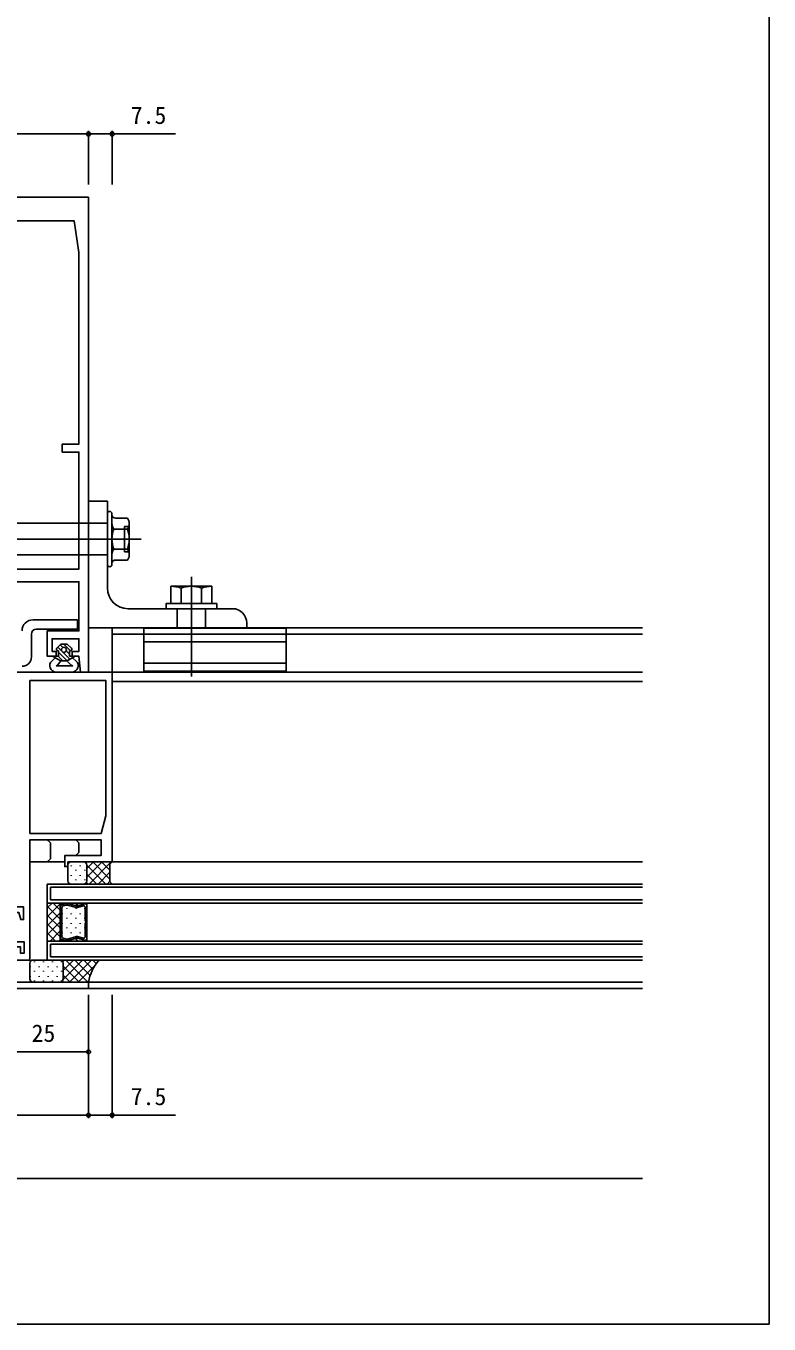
# Model space of a CAD drawing. Units: millimetres, scale not verified. Extents: x -960 to 961, y -419 to 416.
# Drawn here: x 725.9 to 960.6, y -418.7 to -8.6 of the extents above; entities that cross this region are included whole.
import ezdxf
from ezdxf.enums import TextEntityAlignment as Align

# ---------------------------------------------------------------- set-up
doc = ezdxf.new("R2010")
doc.units = ezdxf.units.MM
doc.header["$LTSCALE"] = 2
for name, color, linetype in [('0-2_YKK_11', 7, 'Continuous'), ('0-4_YKK_12', 2, 'Continuous'), ('0-5_YKK_13', 4, 'Continuous'), ('0-7_YKK_D', 6, 'Continuous'), ('0-8_YKK_ZWAK', 7, 'Continuous')]:
    doc.layers.add(name, color=color, linetype=linetype)
doc.styles.add('ＭＳ ゴシック', font='')
doc.styles.get('ＭＳ ゴシック').set_extended_font_data('MS Gothic')

msp = doc.modelspace()

# ---------------------------------------------------------------- linework, layer by layer
at = {"layer": '0-2_YKK_11'}
msp.add_line((739.1, -272.7), (753.1, -272.7), dxfattribs=at)
for points in [[(685.6, -62.7), (745.6, -62.7), (745.6, -212.7), (743.1, -212.7), (742.6, -207.7), (740.4, -207.7), (740.4, -206.2), (742.6, -206.2), (742.6, -202.2), (734.1, -202.2), (734.1, -206.2), (735.4, -206.2), (735.4, -207.7), (732.6, -207.7), (732.6, -199.7), (742.6, -199.7), (742.6, -184.2), (688.6, -184.2)], [(753.1, -272.7), (753.1, -212.7), (720.6, -212.7)], [(722.9, -303.7), (727.1, -303.7), (727.1, -265.7), (749.6, -265.7), (749.6, -270.7), (738.1, -270.7), (738.1, -274.2), (739.1, -274.2), (739.1, -272.7)]]:
    msp.add_lwpolyline(points, dxfattribs=at)
for points in [[(688.6, -80.2), (688.6, -140.7), (693.9, -140.7), (693.9, -143.2), (688.6, -143.2), (688.6, -180.2), (742.6, -180.2), (742.6, -143.2), (737.3, -143.2), (737.3, -140.7), (742.6, -140.7), (742.6, -80.2), (741.1, -70.2), (690.1, -70.2)], [(727.1, -215.4), (727.1, -263.7), (749.6, -263.7), (751.1, -258.102), (751.1, -215.4)], [(720.6, -312.7), (720.6, -286.9), (725.1, -286.9), (725.1, -290.9), (724.2, -290.9), (723.611, -288.7), (722.6, -288.7), (722.6, -298), (725.3, -298), (725.3, -301.5), (724.1, -301.5), (724.1, -299.5), (722.6, -299.5), (722.6, -310.7), (745.6, -310.7), (745.6, -312.7)]]:
    msp.add_lwpolyline(points, close=True, dxfattribs=at)
at = {"layer": '0-4_YKK_12'}
for p, q in [((753.1, -198.7), (753.1, -212.7)), ((753.1, -198.7), (920.6, -198.7)), ((753.1, -200.7), (920.6, -200.7)), ((752.8, -212.7), (920.6, -212.7)), ((753.1, -215.7), (920.6, -215.7)), ((752.8, -272.7), (920.6, -272.7)), ((732.6, -279.7), (732.6, -285.7)), ((732.6, -279.7), (920.6, -279.7)), ((733.6, -280.7), (733.6, -284.7)), ((733.6, -280.7), (920.6, -280.7)), ((732.6, -285.7), (732.6, -297.7)), ((736.7, -285.7), (732.6, -285.7)), ((732.6, -285.7), (920.6, -285.7)), ((734.141, -285.7), (732.6, -287.241)), ((736.7, -285.97), (732.6, -290.069)), ((732.6, -286.648), (736.7, -290.748)), ((733.6, -284.7), (920.6, -284.7)), ((734.48, -285.7), (736.699, -287.919)), ((736.7, -296.677), (736.699, -286.728)), ((736.7, -285.7), (745.099, -285.7)), ((736.7, -297.7), (736.7, -285.7)), ((736.7, -297.7), (736.7, -285.7)), ((736.7, -286.714), (736.7, -286.743)), ((737.008, -285.7), (737.436, -286.128)), ((737.089, -286.221), (738.663, -285.799)), ((738.663, -285.799), (737.089, -286.221)), ((738.664, -286.342), (737.614, -286.624)), ((738.935, -285.799), (741.814, -286.57)), ((741.814, -286.57), (738.935, -285.799)), ((741.814, -287.113), (738.935, -286.342)), ((739.253, -285.7), (739.505, -285.951)), ((741.498, -285.7), (742.308, -286.51)), ((742.085, -286.57), (744.438, -285.939)), ((744.438, -285.939), (742.085, -286.57)), ((743.913, -286.623), (742.085, -287.113)), ((743.743, -285.7), (744.079, -286.035)), ((745.099, -285.7), (745.099, -297.7)), ((745.099, -286.454), (745.099, -286.438)), ((745.099, -286.446), (745.099, -291.439)), ((736.699, -288.798), (732.6, -292.898)), ((732.6, -289.476), (736.7, -293.576)), ((737.224, -287.131), (737.225, -296.274)), ((737.333, -289.183), (737.333, -288.983)), ((738.748, -287.568), (738.748, -287.368)), ((738.748, -290.598), (738.748, -290.398)), ((740.163, -289.183), (740.163, -288.983)), ((741.578, -287.568), (741.578, -287.368)), ((741.578, -290.598), (741.578, -290.398)), ((742.993, -289.183), (742.993, -288.983)), ((744.408, -287.568), (744.408, -287.368)), ((744.408, -290.598), (744.408, -290.398)), ((744.574, -291.439), (744.574, -287.13)), ((736.7, -291.626), (732.6, -295.726)), ((732.6, -292.305), (736.7, -296.405)), ((732.6, -295.133), (735.166, -297.7)), ((736.7, -294.455), (733.454, -297.7)), ((737.333, -292.213), (737.333, -292.013)), ((737.333, -295.243), (737.333, -295.043)), ((738.748, -293.628), (738.748, -293.428)), ((740.163, -292.213), (740.163, -292.013)), ((740.163, -295.243), (740.163, -295.043)), ((741.578, -293.628), (741.578, -293.428)), ((742.993, -292.213), (742.993, -292.013)), ((742.993, -295.243), (742.993, -295.043)), ((744.408, -293.628), (744.408, -293.428)), ((745.099, -291.439), (744.574, -291.439)), ((744.575, -291.964), (745.1, -291.964)), ((744.575, -296.274), (744.575, -291.964)), ((745.1, -291.964), (745.1, -296.958)), ((732.6, -297.7), (736.7, -297.7)), ((732.6, -297.7), (732.6, -303.7)), ((732.6, -297.7), (920.6, -297.7)), ((733.6, -298.7), (733.6, -302.7)), ((733.6, -298.7), (920.6, -298.7)), ((736.7, -297.283), (736.283, -297.7)), ((736.7, -296.686), (736.7, -296.657)), ((745.099, -297.7), (736.7, -297.7)), ((738.664, -297.601), (737.089, -297.179)), ((738.664, -297.606), (737.089, -297.184)), ((737.325, -297.242), (737.783, -297.7)), ((737.614, -296.781), (738.664, -297.062)), ((738.935, -297.062), (741.814, -296.291)), ((741.814, -296.83), (738.935, -297.601)), ((741.814, -296.834), (738.935, -297.606)), ((738.935, -297.062), (738.935, -297.062)), ((738.935, -297.062), (738.935, -297.062)), ((739.719, -297.391), (740.028, -297.7)), ((741.489, -296.916), (742.273, -297.7)), ((742.085, -296.291), (743.914, -296.781)), ((744.439, -297.46), (742.085, -296.83)), ((744.439, -297.465), (742.085, -296.834)), ((744.219, -297.401), (744.518, -297.7)), ((745.099, -296.945), (745.099, -296.961)), ((733.6, -302.7), (920.6, -302.7)), ((732.6, -303.7), (920.6, -303.7)), ((745.3, -310.7), (920.6, -310.7)), ((745.3, -310.7), (920.6, -310.7)), ((745.6, -312.7), (920.6, -312.7))]:
    msp.add_line(p, q, dxfattribs=at)
for points in [[(736.7, -286.714), (736.7, -285.7), (745.099, -285.7), (745.099, -286.438)], [(736.7, -296.686), (736.7, -297.7), (745.099, -297.7), (745.099, -296.961)]]:
    msp.add_lwpolyline(points, dxfattribs=at)
for centre, start, end in [((737.224, -286.728), 105.00383, 180.00177), ((737.224, -286.728), 105.0037, 178.42023), ((737.224, -286.728), 178.42023, 181.58337), ((737.749, -287.131), 105.00383, 180.00177), ((738.799, -286.306), 75.00375, 105.00407), ((738.799, -286.306), 75.0037, 105.0037), ((738.799, -286.849), 75.00396, 105.00344), ((741.949, -286.063), 255.0037, 285.00412), ((741.949, -286.063), 255.0037, 285.00372), ((744.049, -287.13), 0.00379, 105.00368), ((744.574, -286.446), 0.00183, 105.00368), ((744.574, -286.446), 0.88944, 105.00372), ((744.574, -286.446), 359.11417, 0.88944), ((741.949, -286.606), 255.00307, 285.00432), ((737.224, -296.677), 180.029, 255.01008), ((737.225, -296.672), 178.42023, 181.58337), ((737.225, -296.672), 181.58337, 254.9999), ((737.749, -296.274), 180.03815, 255.00666), ((738.8, -296.555), 255.00016, 284.99965), ((738.8, -297.094), 254.9999, 284.9999), ((738.8, -297.098), 254.99953, 284.99985), ((738.8, -296.555), 284.03804, 284.47126), ((738.8, -296.555), 284.47126, 284.82879), ((738.8, -296.555), 284.82879, 284.88333), ((738.8, -296.555), 284.93315, 284.98228), ((738.8, -296.555), 284.93322, 284.95764), ((738.8, -296.555), 284.91945, 284.938), ((738.8, -296.555), 284.88333, 284.91945), ((738.8, -296.555), 284.99562, 284.99606), ((738.8, -296.555), 284.99334, 284.99562), ((738.8, -296.555), 284.99217, 284.99385), ((738.8, -296.555), 284.9853, 284.99217), ((738.8, -296.555), 284.96767, 284.98527), ((738.8, -296.555), 284.9662, 284.96767), ((738.8, -296.555), 284.96396, 284.9662), ((741.95, -296.798), 74.99928, 105.00053), ((741.95, -297.337), 74.99989, 104.9999), ((741.95, -297.341), 74.99948, 104.9999), ((744.05, -296.274), 254.99992, 359.99981), ((744.574, -296.953), 254.99989, 359.11417), ((744.575, -296.958), 254.99992, 0.00177), ((744.574, -296.953), 359.11417, 0.88944)]:
    msp.add_arc(centre, 0.525, start, end, dxfattribs=at)
at = {"layer": '0-5_YKK_13'}
for p, q in [((751.6, -158.7), (745.6, -158.7)), ((751.6, -158.7), (751.6, -186.2)), ((753, -178.75), (753, -162.65)), ((757.886, -167.539), (753.614, -167.539)), ((757.886, -164.075), (754.1, -164.075)), ((758.5, -166.7), (757, -166.7)), ((757, -174.7), (757, -166.7)), ((758.5, -165.138), (757.886, -164.075)), ((758.5, -165.138), (758.5, -176.262)), ((762.214, -170.7), (670.16, -170.7)), ((757.886, -173.861), (753.614, -173.861)), ((758.5, -174.7), (757, -174.7)), ((758.5, -176.262), (757.886, -177.325)), ((757.886, -177.325), (754.1, -177.325)), ((778.1, -182.599), (778.1, -214.099)), ((771.6, -191.099), (771.6, -185.599)), ((784.6, -185.599), (771.6, -185.599)), ((774.85, -191.099), (774.85, -186.162)), ((781.35, -191.099), (781.35, -186.162)), ((784.6, -185.599), (784.6, -191.099)), ((758.1, -192.7), (791.1, -192.7)), ((773.6, -198.7), (773.6, -192.7)), ((782.6, -198.7), (782.6, -192.7)), ((728.1, -196.2), (742.1, -196.2)), ((727.6, -207.9), (727.6, -200.7)), ((763.1, -200.7), (808.1, -200.7)), ((736.85, -203.9), (735.597, -205.145)), ((737.112, -206.008), (735.924, -204.821)), ((737.499, -204.981), (736.633, -204.116)), ((738.85, -203.9), (736.85, -203.9)), ((738.85, -203.9), (740.189, -205.132)), ((763.1, -203.2), (808.1, -203.2)), ((735.1, -208.2), (733.987, -209.237)), ((734.346, -207.7), (736.1, -207.7)), ((734.346, -207.7), (735.1, -208.2)), ((734.984, -208.123), (734.561, -207.7)), ((735.95, -206), (736.1, -206)), ((737.475, -209.2), (735.975, -207.7)), ((736.1, -206), (736.1, -207.7)), ((737.85, -206.747), (737.542, -206.438)), ((739.757, -208.653), (737.85, -206.747)), ((739.6, -207.082), (738.569, -206.051)), ((740.6, -208.2), (738.739, -209.2)), ((739.6, -206), (739.6, -207.7)), ((739.6, -206), (739.85, -206)), ((739.6, -207.7), (741.35, -207.7)), ((740.671, -208.153), (740.218, -207.7)), ((740.6, -208.2), (741.35, -207.7)), ((740.6, -208.2), (741.713, -209.237)), ((735.35, -212.7), (740.35, -212.7)), ((735.375, -210.7), (740.626, -210.7)), ((736.85, -209.2), (735.935, -210.42)), ((738.739, -209.2), (740.148, -210.513)), ((763.1, -209.9), (808.1, -209.9)), ((727.1, -272.4), (727.1, -266)), ((727.4, -265.7), (749.3, -265.7)), ((733.6, -266.7), (732.6, -265.7)), ((742.6, -266.7), (741.6, -265.7)), ((749.6, -266), (749.6, -270.4)), ((733.6, -266.7), (733.6, -271.7)), ((742.6, -269.7), (741.6, -270.7)), ((742.6, -266.7), (742.6, -269.7)), ((737.8, -272.7), (727.4, -272.7)), ((733.6, -271.7), (732.6, -272.7)), ((738.1, -271), (738.1, -272.4)), ((749.3, -270.7), (738.4, -270.7)), ((739.1, -273.7), (739.1, -278.7)), ((744.1, -272.7), (740.1, -272.7)), ((740.163, -274.033), (740.163, -273.833)), ((742.993, -274.033), (742.993, -273.833)), ((744.108, -272.7), (744.108, -272.7)), ((744.293, -272.719), (744.312, -272.7)), ((745.1, -274.741), (747.141, -272.7)), ((745.1, -277.569), (749.969, -272.7)), ((751.108, -279.7), (745.1, -273.692)), ((745.1, -278.7), (745.1, -273.7)), ((745.1, -278.7), (745.1, -273.7)), ((745.798, -279.7), (752.798, -272.7)), ((752.35, -278.114), (746.936, -272.7)), ((752.35, -275.285), (749.765, -272.7)), ((752.846, -272.954), (752.593, -272.7)), ((740.163, -277.063), (740.163, -276.863)), ((741.578, -275.448), (741.578, -275.248)), ((741.578, -278.478), (741.578, -278.278)), ((742.993, -277.063), (742.993, -276.863)), ((744.408, -275.448), (744.408, -275.248)), ((744.408, -278.478), (744.408, -278.278)), ((748.279, -279.7), (745.1, -276.521)), ((748.626, -279.7), (752.35, -275.976)), ((751.454, -279.7), (752.35, -278.804)), ((740.1, -279.7), (744.1, -279.7)), ((745.451, -279.7), (744.96, -279.21)), ((727.1, -309.7), (727.1, -304.7)), ((727.172, -305.748), (727.172, -305.948)), ((728.1, -303.7), (736.6, -303.7)), ((728.587, -304.133), (728.587, -304.333)), ((728.587, -307.163), (728.587, -307.363)), ((730.002, -305.748), (730.002, -305.948)), ((731.417, -304.133), (731.417, -304.333)), ((731.417, -307.163), (731.417, -307.363)), ((732.832, -305.748), (732.832, -305.948)), ((734.247, -304.133), (734.247, -304.333)), ((734.247, -307.163), (734.247, -307.363)), ((735.662, -305.748), (735.662, -305.948)), ((748.9, -303.7), (736.6, -303.7)), ((737.077, -304.133), (737.077, -304.333)), ((737.077, -307.163), (737.077, -307.363)), ((737.502, -304.268), (738.07, -303.7)), ((737.591, -309.836), (743.727, -303.7)), ((737.6, -306.999), (740.899, -303.7)), ((737.6, -304.7), (737.6, -309.7)), ((737.6, -304.7), (737.6, -309.7)), ((737.6, -305.685), (742.615, -310.7)), ((738.444, -303.7), (745.444, -310.7)), ((739.556, -310.7), (746.556, -303.7)), ((741.272, -303.7), (746.151, -308.578)), ((742.384, -310.7), (747.621, -305.463)), ((744.101, -303.7), (746.988, -306.588)), ((746.929, -303.7), (748.046, -304.817)), ((727.172, -308.778), (727.172, -308.978)), ((736.6, -310.7), (728.1, -310.7)), ((728.587, -310.193), (728.587, -310.393)), ((730.002, -308.778), (730.002, -308.978)), ((731.417, -310.193), (731.417, -310.393)), ((732.832, -308.778), (732.832, -308.978)), ((734.247, -310.193), (734.247, -310.393)), ((735.662, -308.778), (735.662, -308.978)), ((736.6, -310.7), (745.6, -310.7)), ((736.727, -310.7), (736.736, -310.691)), ((736.909, -310.651), (736.959, -310.7)), ((737.077, -310.193), (737.077, -310.393)), ((737.6, -308.513), (739.787, -310.7)), ((745.212, -310.7), (745.697, -310.215))]:
    msp.add_line(p, q, dxfattribs=at)
for points in [[(795.6, -197.2), (795.6, -198.7), (745.6, -198.7), (745.6, -158.7)], [(751.3, -165.7), (742.6, -165.7), (688.6, -165.7)], [(751.3, -175.7), (742.6, -175.7), (688.6, -175.7)], [(729.1, -199.2), (742.1, -199.2), (742.1, -196.2)], [(739.926, -205.994), (737.85, -203.918), (737.832, -203.9)], [(735.1, -208.2), (736.85, -209.2), (738.739, -209.2)], [(738.837, -209.148), (737.85, -208.161), (736.1, -206.411)], [(744.1, -272.7), (753.1, -272.7), (752.35, -273.45), (752.35, -278.95), (753.1, -279.7), (744.1, -279.7)]]:
    msp.add_lwpolyline(points, dxfattribs=at)
for points in [[(770.101, -192.7), (770.101, -191.1), (786.101, -191.1), (786.101, -192.7)], [(763.1, -212.4), (763.1, -198.8), (808.1, -198.8), (808.1, -212.4)]]:
    msp.add_lwpolyline(points, close=True, dxfattribs=at)
msp.add_circle((737.85, -205.7), 0.8, dxfattribs=at)
for centre, radius, start, end in [((752.3, -162.65), 0.7, 0, 180), ((754.1, -162.975), 1.1, 180, 270), ((751.3, -165.4), 0.3, 270, 0), ((755.749, -165.807), 2.751, 178.28, 181.72), ((755.751, -165.807), 2.751, 180, 219.02761), ((761.446, -170.7), 8.445, 158.0208, 201.9792), ((755.749, -165.807), 2.751, 320.97239, 39.02761), ((750.054, -170.7), 8.445, 338.0208, 21.9792), ((751.3, -176), 0.3, 0, 90), ((755.751, -175.593), 2.751, 140.97239, 180), ((755.749, -175.593), 2.751, 320.97239, 39.02761), ((752.3, -178.75), 0.7, 180, 0), ((754.1, -178.425), 1.1, 90, 180), ((758.1, -186.2), 6.5, 180, 270), ((771.6, -195.263), 9.663, 70.34714, 90), ((778.1, -195.263), 9.663, 70.34714, 109.65286), ((784.6, -195.263), 9.663, 90, 109.65286), ((791.1, -197.2), 4.5, 0, 90), ((728.1, -199.7), 3.5, 90, 180), ((729.1, -200.7), 1.5, 90, 180), ((724.6, -207.9), 3, 270, 0), ((735.95, -205.5), 0.5, 134.83706, 270), ((739.85, -205.5), 0.5, 270, 47.3723), ((735.35, -210.7), 2, 132.97004, 270), ((735.375, -210), 0.7, 270, 323.13091), ((740.626, -210), 0.7, 227.02996, 270), ((740.35, -210.7), 2, 270, 47.02996), ((727.4, -266), 0.3, 90, 180), ((749.3, -266), 0.3, 0, 90), ((749.3, -270.4), 0.3, 270, 0), ((727.4, -272.4), 0.3, 180, 270), ((737.8, -272.4), 0.3, 270, 0), ((738.4, -271), 0.3, 90, 180), ((740.1, -273.7), 1, 90, 180), ((744.1, -273.7), 1, 0, 90), ((744.1, -273.7), 1, 360, 90), ((740.1, -278.7), 1, 180, 270), ((744.1, -278.7), 1, 270, 0), ((744.1, -278.7), 1, 270, 0), ((728.1, -304.7), 1, 90, 180), ((736.6, -304.7), 1, 0, 90), ((736.6, -304.7), 1, 0, 90), ((760.448, -313.422), 15.095, 139.90687, 169.61207), ((728.1, -309.7), 1, 180, 270), ((736.6, -309.7), 1, 270, 0), ((736.6, -309.7), 1, 270, 0)]:
    msp.add_arc(centre, radius, start, end, dxfattribs=at)
at = {"layer": '0-7_YKK_D'}
for p, q in [((685.6, -42.7), (745.6, -42.7)), ((745.6, -58.7), (745.6, -41.7)), ((745.6, -58.7), (745.6, -41.7)), ((753.1, -58.7), (753.1, -41.7)), ((745.6, -314.7), (745.6, -333.7)), ((745.6, -314.7), (745.6, -353.7)), ((745.6, -314.7), (745.6, -353.7)), ((753.1, -314.7), (753.1, -353.7)), ((745.6, -332.7), (720.6, -332.7)), ((685.6, -352.7), (745.6, -352.7)), ((715.6, -372.7), (727.724, -372.7)), ((722.6, -372.7), (920.6, -372.7))]:
    msp.add_line(p, q, dxfattribs=at)
for points in [[(745.6, -42.7), (753.1, -42.7), (773.047, -42.7)], [(745.6, -352.7), (753.1, -352.7), (773.047, -352.7)]]:
    msp.add_lwpolyline(points, dxfattribs=at)
for centre in [(745.6, -42.7), (745.6, -42.7), (753.1, -42.7), (745.6, -332.7), (745.6, -352.7), (745.6, -352.7), (753.1, -352.7)]:
    msp.add_circle(centre, 0.637, dxfattribs=at)
at = {"layer": '0-8_YKK_ZWAK'}
msp.add_lwpolyline([(-959.4, -418.7), (960.6, -418.7), (960.6, 381.3)], dxfattribs=at)

# ---------------------------------------------------------------- texts
at = {"layer": '0-7_YKK_D', "style": 'ＭＳ ゴシック'}
for s, p in [('7.5', (758.976, -41.2)), ('25', (727.645, -331.2)), ('7.5', (758.976, -351.2))]:
    msp.add_text(s, height=5.499, dxfattribs=at).set_placement(p, align=Align.BOTTOM_LEFT)

doc.saveas('drawing.dxf')
